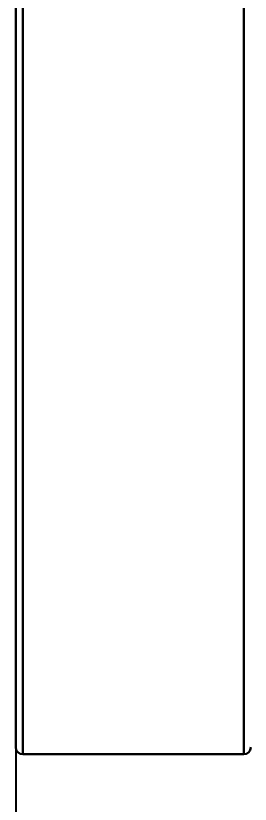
# Model space of a CAD drawing. Header units: millimetres. Extents: x -473 to 6267, y 319 to 3284.
# Drawn here: x 453.32 to 458.31, y 2551.92 to 2568.68 of the extents above; entities that cross this region are included whole.
import ezdxf

# ---------------------------------------------------------------- set-up
doc = ezdxf.new("R2010")
doc.units = ezdxf.units.MM
doc.layers.add('3mm', color=7, linetype='Continuous', lineweight=30)
doc.layers.add('轮廓实线层', color=170, linetype='Continuous')
doc.dimstyles.new('a0', dxfattribs={"dimtxt": 10, "dimasz": 10, "dimexe": 2, "dimexo": 0, "dimgap": 1.524, "dimtad": 1, "dimdec": 1, "dimzin": 0, "dimtxsty": 'Standard', "dimcen": 2.5, "dimazin": 0, "dimtfac": 1, "dimtdec": 1, "dimtmove": 1, "dimatfit": 3, "dimfxl": 1, "dimtzin": 0, "dimarcsym": 0})

# ---------------------------------------------------------------- blocks, each defined once
blk = doc.blocks.new('*D180')
at = {"layer": 'Defpoints', "color": 0, "transparency": 16777216}
for p in [(453.318, 2553.131), (877.318, 2553.128), (453.318, 2514.908)]:
    blk.add_point(p, dxfattribs=at)
at = {"layer": '轮廓实线层', "color": 0, "lineweight": -2, "transparency": 16777216}
for p, q in [((453.318, 2553.131), (453.318, 2512.908)), ((877.318, 2553.128), (877.318, 2512.908)), ((867.318, 2514.908), (463.318, 2514.908))]:
    blk.add_line(p, q, dxfattribs=at)
at = {"layer": '轮廓实线层', "color": 0, "transparency": 16777216}
for points in [[(463.318, 2516.574), (463.318, 2513.241), (453.318, 2514.908)], [(867.318, 2516.574), (867.318, 2513.241), (877.318, 2514.908)]]:
    blk.add_solid(points, dxfattribs=at)
at = {"layer": '轮廓实线层', "color": 0, "transparency": 16777216, "insert": (665.318, 2521.432), "char_height": 10, "attachment_point": 5}
blk.add_mtext('848', dxfattribs=at)

msp = doc.modelspace()

# ---------------------------------------------------------------- linework, layer by layer
at = {"layer": '3mm', "lineweight": 30}
for p, q in [((453.318, 2553.131), (453.318, 2697.979)), ((453.468, 2698.085), (453.468, 2552.981)), ((458.168, 2552.981), (458.168, 2698.085)), ((453.468, 2552.981), (458.168, 2552.981))]:
    msp.add_line(p, q, dxfattribs=at)
for centre, start, end in [((453.468, 2553.131), 180, 270), ((458.168, 2553.131), 270, 0)]:
    msp.add_arc(centre, 0.15, start, end, dxfattribs=at)

# ---------------------------------------------------------------- dimensions: what is measured, and where the dimension line sits
at = {"layer": '轮廓实线层'}
dim = msp.add_linear_dim(base=(453.318, 2514.908), p1=(877.318, 2553.128), p2=(453.318, 2553.131), text='848', dimstyle='a0', dxfattribs=at)
dim.commit()
dim.dimension.update_dxf_attribs({"geometry": '*D180', "text_midpoint": (665.318, 2521.432)})

doc.saveas('drawing.dxf')
